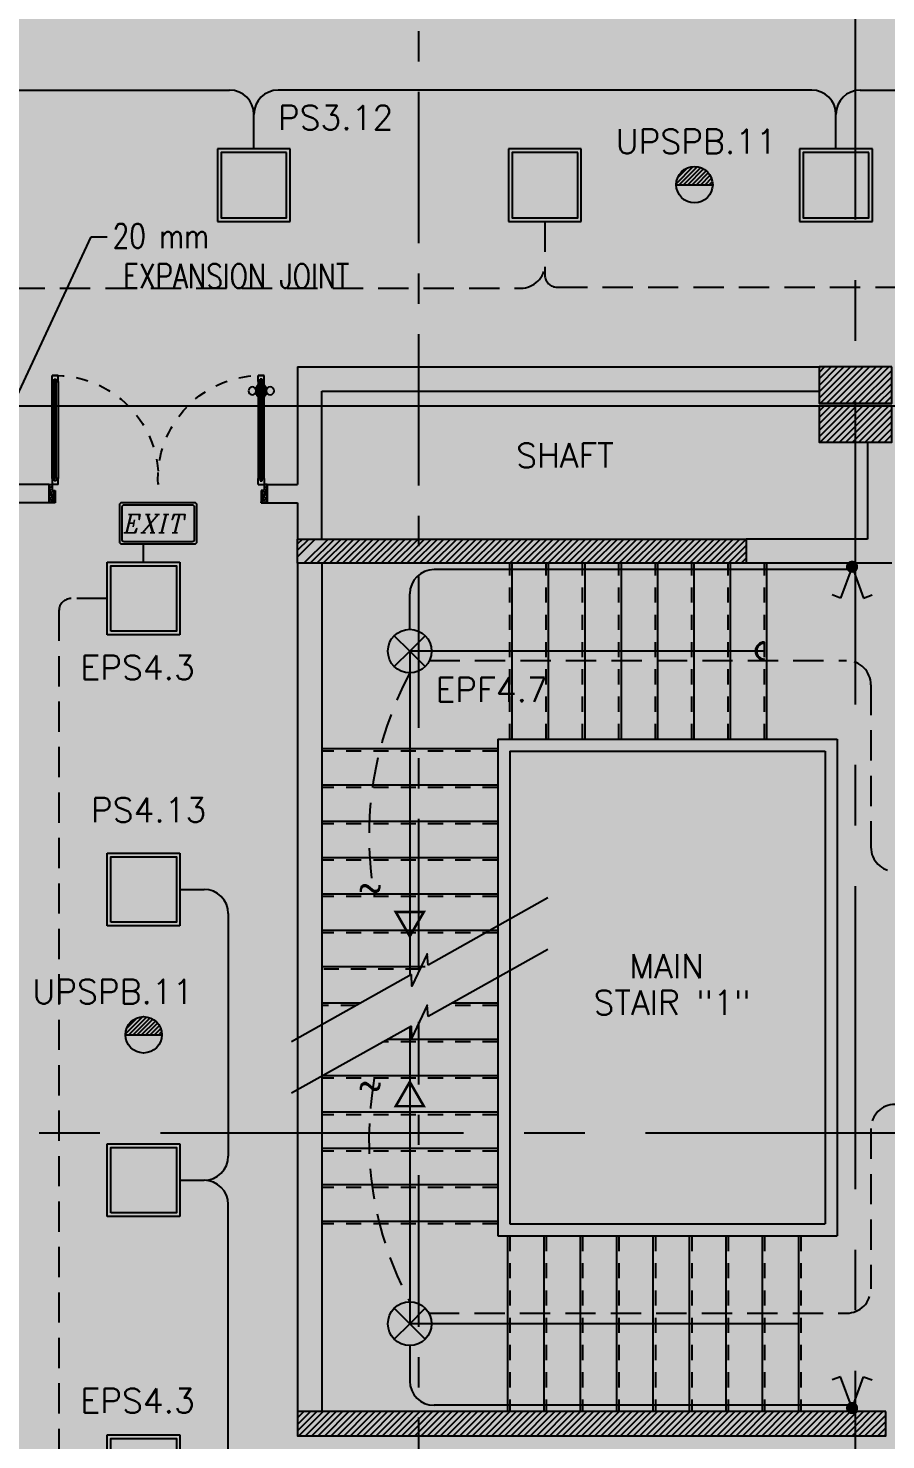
# Model space of a CAD drawing. Extents: x 0 to 92.9, y -1.3 to 78.2.
# Drawn here: x 15.58 to 22.65, y 24.61 to 36.25 of the extents above; entities that cross this region are included whole.
import ezdxf
from ezdxf.enums import TextEntityAlignment as Align

# ---------------------------------------------------------------- set-up
doc = ezdxf.new("R2010")
doc.units = 0
doc.header["$MEASUREMENT"] = 0
for name, pattern in [('CENTER', [2, 1.25, -0.25, 0.25, -0.25]), ('CENTERX2', [4, 2.5, -0.5, 0.5, -0.5]), ('HIDDEN', [0.375, 0.25, -0.125]), ('HIDDEN2', [0.1875, 0.125, -0.0625])]:
    doc.linetypes.add(name, pattern=pattern)
doc.layers.get('0').update_dxf_attribs({"color": 11, "linetype": 'CONTINUOUS'})
for name, color, linetype in [('AXES', 11, 'CENTERX2'), ('AXES1', 11, 'CENTER'), ('COL', 11, 'CONTINUOUS'), ('DOOR', 11, 'CONTINUOUS'), ('E-CLINE', 2, 'CONTINUOUS'), ('E-HLINE', 2, 'HIDDEN'), ('E-LITE', 4, 'CONTINUOUS'), ('E-SWITCH', 4, 'CONTINUOUS'), ('E-TEXT', 4, 'CONTINUOUS'), ('E-TRXT', 4, 'CONTINUOUS'), ('EJ', 11, 'CONTINUOUS'), ('EL-LITE', 4, 'CONTINUOUS'), ('HAT', 11, 'CONTINUOUS'), ('RM-NAME', 11, 'CONTINUOUS'), ('STR', 11, 'CONTINUOUS'), ('STR-H', 11, 'HIDDEN2'), ('WALL', 11, 'CONTINUOUS')]:
    doc.layers.add(name, color=color, linetype=linetype)
doc.styles.add('ITALICC', font='italicc')
doc.styles.add('ROMANS', font='ROMANS.shx', dxfattribs={"width": 0.6})
doc.dimstyles.new('DIM-OUT', dxfattribs={"dimscale": 0, "dimtxt": 0.24, "dimasz": 0.08, "dimexe": 0.02, "dimexo": 0.02, "dimgap": 0.05, "dimtad": 1, "dimdec": 0, "dimlfac": 1000, "dimzin": 0, "dimdsep": 46, "dimtxsty": 'ROMANS', "dimblk1": 'ARCHTICK', "dimblk2": 'ARCHTICK', "dimsah": 1, "dimcen": 0.01, "dimdle": 0.08, "dimclrd": 4, "dimclre": 4, "dimclrt": 2, "dimadec": 0, "dimazin": 0, "dimtp": 2, "dimtm": 2, "dimtfac": 0.1142857142857143, "dimtdec": 0, "dimtix": 1, "dimtmove": 2, "dimatfit": 3, "dimldrblk": 'ARCHTICK', "dimfxl": 0, "dimtolj": 1, "dimtzin": 0, "dimarcsym": 0})

# ---------------------------------------------------------------- blocks, each defined once
blk = doc.blocks.new('L42')
at = {"layer": 'E-LITE'}
for p, q in [((0.2999999999992724, 0.2999999999992724), (-0.2999999999992724, 0.2999999999992724)), ((-0.2999999999992724, 0.2999999999992724), (-0.2999999999992724, -0.2999999999992724)), ((0.2999999999992724, -0.2999999999992724), (0.2999999999992724, 0.2999999999992724)), ((-0.2999999999992724, -0.2999999999992724), (0.2999999999992724, -0.2999999999992724))]:
    blk.add_line(p, q, dxfattribs=at)
at = {"layer": 'E-LITE', "color": 8}
blk.add_lwpolyline([(-0.2700000000004366, 0.2700000000004366), (-0.2700000000004366, -0.2700000000004366), (0.2700000000004366, -0.2700000000004366), (0.2700000000004366, 0.2700000000004366)], close=True, dxfattribs=at)
blk = doc.blocks.new('*X87')
at = {"color": 0}
for p, q in [((76229.2220864799, 144853.9352006344), (76375.0208596564, 144999.7339738108)), ((76229.22208647984, 144906.9682092233), (76321.98785106742, 144999.7339738108)), ((76229.22208647979, 144960.0012178122), (76268.95484247842, 144999.7339738108)), ((76281.08687683438, 144799.7339738108), (76481.0868768344, 144999.7339738109)), ((76334.11988542337, 144799.7339738108), (76534.1198854234, 144999.7339738109)), ((76387.15289401237, 144799.7339738108), (76587.15289401238, 144999.7339738109)), ((76440.18590260136, 144799.7339738108), (76640.18590260137, 144999.7339738109)), ((76493.21891119034, 144799.7339738108), (76693.21891119037, 144999.7339738109)), ((76546.25191977934, 144799.7339738108), (76746.25191977936, 144999.7339738109)), ((76599.28492836833, 144799.7339738108), (76799.28492836836, 144999.7339738109)), ((76652.31793695733, 144799.7339738108), (76852.31793695735, 144999.7339738109)), ((76705.35094554632, 144799.7339738109), (76905.35094554635, 144999.7339738109)), ((76758.38395413532, 144799.7339738109), (76958.38395413534, 144999.7339738109)), ((76811.41696272431, 144799.7339738109), (77011.41696272432, 144999.7339738109)), ((76864.4499713133, 144799.7339738109), (77064.44997131333, 144999.7339738109)), ((76917.4829799023, 144799.7339738109), (77117.48297990231, 144999.7339738109)), ((76970.51598849129, 144799.7339738109), (77170.51598849132, 144999.7339738109)), ((77023.54899708029, 144799.7339738109), (77223.5489970803, 144999.7339738109)), ((77076.58200566928, 144799.7339738109), (77276.5820056693, 144999.7339738109)), ((77129.61501425828, 144799.7339738109), (77329.61501425829, 144999.7339738109)), ((77182.64802284726, 144799.7339738109), (77382.64802284728, 144999.7339738109)), ((77235.68103143625, 144799.7339738109), (77435.68103143628, 144999.7339738109)), ((77288.71404002525, 144799.7339738109), (77488.71404002527, 144999.7339738109)), ((77341.74704861424, 144799.7339738109), (77541.74704861427, 144999.7339738109)), ((77394.78005720324, 144799.7339738109), (77594.78005720326, 144999.7339738109)), ((77447.81306579223, 144799.7339738109), (77647.81306579226, 144999.7339738109)), ((77500.84607438123, 144799.7339738109), (77700.84607438125, 144999.7339738109)), ((77553.87908297022, 144799.7339738109), (77753.87908297023, 144999.7339738109)), ((77606.9120915592, 144799.7339738109), (77806.91209155924, 144999.7339738109)), ((77659.94510014821, 144799.7339738109), (77859.94510014822, 144999.7339738109)), ((77712.9781087372, 144799.7339738109), (77912.97810873722, 144999.7339738109)), ((77766.0111173262, 144799.7339738109), (77966.01111732621, 144999.7339738109)), ((77819.04412591518, 144799.7339738109), (78019.04412591521, 144999.7339738109)), ((77872.07713450419, 144799.7339738109), (78072.0771345042, 144999.7339738109)), ((77925.11014309317, 144799.7339738109), (78125.1101430932, 144999.7339738109)), ((77978.14315168216, 144799.7339738109), (78178.14315168219, 144999.7339738109)), ((78031.17616027116, 144799.7339738109), (78231.17616027118, 144999.7339738109)), ((78084.20916886015, 144799.7339738109), (78284.20916886018, 144999.7339738109)), ((78137.24217744915, 144799.7339738109), (78337.24217744917, 144999.7339738109)), ((78190.27518603814, 144799.7339738109), (78390.27518603817, 144999.7339738109)), ((78243.30819462714, 144799.7339738109), (78443.30819462716, 144999.7339738109)), ((78296.34120321613, 144799.7339738109), (78496.34120321616, 144999.7339738109)), ((78349.37421180513, 144799.7339738109), (78549.37421180515, 144999.7339738109)), ((78402.40722039412, 144799.7339738109), (78602.40722039413, 144999.7339738109)), ((78455.4402289831, 144799.7339738109), (78655.44022898313, 144999.7339738109)), ((78508.4732375721, 144799.7339738109), (78708.47323757212, 144999.7339738109)), ((78561.5062461611, 144799.7339738109), (78761.50624616112, 144999.7339738109)), ((78614.5392547501, 144799.7339738109), (78814.53925475011, 144999.7339738109)), ((78667.57226333908, 144799.7339738109), (78867.57226333911, 144999.7339738109)), ((78720.60527192809, 144799.7339738109), (78920.6052719281, 144999.733973811)), ((78773.63828051707, 144799.7339738109), (78973.63828051709, 144999.733973811)), ((78826.67128910606, 144799.7339738109), (79026.67128910609, 144999.733973811)), ((78879.70429769506, 144799.7339738109), (79079.70429769508, 144999.733973811)), ((78932.73730628405, 144799.7339738109), (79132.73730628408, 144999.733973811)), ((78985.77031487305, 144799.7339738109), (79185.77031487307, 144999.733973811)), ((79038.80332346204, 144799.7339738109), (79238.80332346207, 144999.733973811)), ((79091.83633205104, 144799.7339738109), (79291.83633205105, 144999.733973811)), ((79144.86934064003, 144799.733973811), (79344.86934064004, 144999.733973811)), ((79197.90234922901, 144799.733973811), (79397.90234922904, 144999.733973811)), ((79250.93535781802, 144799.733973811), (79450.93535781803, 144999.733973811)), ((79303.968366407, 144799.733973811), (79503.96836640703, 144999.733973811)), ((79357.001374996, 144799.733973811), (79557.00137499602, 144999.733973811)), ((79410.03438358499, 144799.733973811), (79610.03438358502, 144999.733973811)), ((79463.067392174, 144799.733973811), (79663.06739217401, 144999.733973811)), ((79516.10040076298, 144799.733973811), (79716.100400763, 144999.733973811)), ((79569.13340935197, 144799.733973811), (79769.133409352, 144999.733973811)), ((79622.16641794097, 144799.733973811), (79822.16641794099, 144999.733973811)), ((79675.19942652996, 144799.733973811), (79875.19942652999, 144999.733973811)), ((79728.23243511896, 144799.733973811), (79928.23243511897, 144999.733973811)), ((79781.26544370795, 144799.733973811), (79929.22100634067, 144947.6895364437)), ((79834.29845229695, 144799.733973811), (79929.22100634067, 144894.6565278547)), ((79887.33146088594, 144799.733973811), (79929.22100634067, 144841.6235192657))]:
    blk.add_line(p, q, dxfattribs=at)
blk = doc.blocks.new('*X86')
at = {"color": 0}
for p, q in [((76229.22208648521, 137641.4460325369), (76387.51002776016, 137799.7339738118)), ((76229.22208648521, 137694.4790411259), (76334.47701917116, 137799.7339738118)), ((76229.22208648521, 137747.5120497149), (76281.44401058217, 137799.7339738118)), ((76240.54303634887, 137599.7339738115), (76440.54303634915, 137799.7339738118)), ((76293.57604493787, 137599.7339738115), (76493.57604493813, 137799.7339738118)), ((76346.60905352686, 137599.7339738115), (76546.60905352712, 137799.7339738118)), ((76399.64206211585, 137599.7339738115), (76599.64206211611, 137799.7339738118)), ((76452.67507070483, 137599.7339738115), (76652.67507070511, 137799.7339738118)), ((76505.70807929384, 137599.7339738115), (76705.7080792941, 137799.7339738118)), ((76558.74108788282, 137599.7339738115), (76758.74108788309, 137799.7339738118)), ((76611.77409647181, 137599.7339738115), (76811.77409647207, 137799.7339738118)), ((76664.8071050608, 137599.7339738115), (76864.80710506106, 137799.7339738118)), ((76717.8401136498, 137599.7339738115), (76917.84011365006, 137799.7339738118)), ((76770.87312223879, 137599.7339738115), (76970.87312223905, 137799.7339738118)), ((76823.90613082777, 137599.7339738115), (77023.90613082804, 137799.7339738118)), ((76876.93913941676, 137599.7339738115), (77076.93913941702, 137799.7339738118)), ((76929.97214800576, 137599.7339738115), (77129.97214800601, 137799.7339738118)), ((76983.00515659475, 137599.7339738115), (77183.00515659501, 137799.7339738118)), ((77036.03816518374, 137599.7339738115), (77236.038165184, 137799.7339738118)), ((77089.07117377274, 137599.7339738115), (77289.07117377299, 137799.7339738118)), ((77142.10418236173, 137599.7339738115), (77342.10418236197, 137799.7339738118)), ((77195.13719095071, 137599.7339738115), (77395.13719095096, 137799.7339738118)), ((77248.1701995397, 137599.7339738115), (77448.17019953995, 137799.7339738118)), ((77301.2032081287, 137599.7339738115), (77501.20320812895, 137799.7339738118)), ((77354.23621671769, 137599.7339738115), (77554.23621671794, 137799.7339738118)), ((77407.26922530668, 137599.7339738115), (77607.26922530693, 137799.7339738118)), ((77460.30223389567, 137599.7339738115), (77660.30223389591, 137799.7339738118)), ((77513.33524248467, 137599.7339738115), (77713.3352424849, 137799.7339738118)), ((77566.36825107365, 137599.7339738115), (77766.3682510739, 137799.7339738118)), ((77619.40125966264, 137599.7339738115), (77819.40125966289, 137799.7339738118)), ((77672.43426825163, 137599.7339738115), (77872.43426825188, 137799.7339738118)), ((77725.46727684063, 137599.7339738115), (77925.46727684086, 137799.7339738118)), ((77778.50028542962, 137599.7339738115), (77978.50028542985, 137799.7339738118)), ((77831.5332940186, 137599.7339738115), (78031.53329401885, 137799.7339738118)), ((77884.56630260759, 137599.7339738115), (78084.56630260784, 137799.7339738118)), ((77937.5993111966, 137599.7339738115), (78137.59931119683, 137799.7339738118)), ((77990.63231978558, 137599.7339738115), (78190.63231978581, 137799.7339738118)), ((78043.66532837457, 137599.7339738115), (78243.6653283748, 137799.7339738118)), ((78096.69833696356, 137599.7339738115), (78296.6983369638, 137799.7339738118)), ((78149.73134555256, 137599.7339738115), (78349.73134555279, 137799.7339738118)), ((78202.76435414155, 137599.7339738115), (78402.76435414178, 137799.7339738118)), ((78255.79736273053, 137599.7339738115), (78455.79736273077, 137799.7339738118)), ((78308.83037131953, 137599.7339738115), (78508.83037131975, 137799.7339738118)), ((78361.86337990852, 137599.7339738115), (78561.86337990875, 137799.7339738118)), ((78414.89638849751, 137599.7339738115), (78614.89638849774, 137799.7339738118)), ((78467.9293970865, 137599.7339738115), (78667.92939708673, 137799.7339738118)), ((78520.9624056755, 137599.7339738115), (78720.96240567572, 137799.7339738118)), ((78573.99541426449, 137599.7339738115), (78773.9954142647, 137799.7339738118)), ((78627.02842285347, 137599.7339738115), (78827.0284228537, 137799.7339738118)), ((78680.06143144246, 137599.7339738115), (78880.0614314427, 137799.7339738118)), ((78733.09444003146, 137599.7339738115), (78933.09444003168, 137799.7339738118)), ((78786.12744862045, 137599.7339738115), (78986.12744862067, 137799.7339738118)), ((78839.16045720944, 137599.7339738115), (79039.16045720965, 137799.7339738118)), ((78892.19346579842, 137599.7339738115), (79092.19346579866, 137799.7339738118)), ((78945.22647438743, 137599.7339738115), (79145.22647438764, 137799.7339738118)), ((78998.25948297641, 137599.7339738115), (79198.25948297663, 137799.7339738118)), ((79051.2924915654, 137599.7339738115), (79251.29249156562, 137799.7339738118)), ((79104.32550015439, 137599.7339738115), (79304.3255001546, 137799.7339738118)), ((79157.35850874339, 137599.7339738115), (79357.3585087436, 137799.7339738118)), ((79210.39151733238, 137599.7339738115), (79410.3915173326, 137799.7339738118)), ((79263.42452592136, 137599.7339738115), (79463.42452592158, 137799.7339738117)), ((79316.45753451035, 137599.7339738115), (79516.45753451057, 137799.7339738117)), ((79369.49054309935, 137599.7339738115), (79569.49054309956, 137799.7339738117)), ((79422.52355168834, 137599.7339738115), (79622.52355168854, 137799.7339738117)), ((79475.55656027733, 137599.7339738115), (79675.55656027755, 137799.7339738117)), ((79528.58956886631, 137599.7339738115), (79728.58956886653, 137799.7339738117)), ((79581.62257745532, 137599.7339738115), (79781.62257745552, 137799.7339738117)), ((79634.6555860443, 137599.7339738115), (79834.65558604451, 137799.7339738117)), ((79687.68859463329, 137599.7339738115), (79887.6885946335, 137799.7339738117)), ((79740.7216032223, 137599.7339738115), (79940.7216032225, 137799.7339738117)), ((79793.75461181128, 137599.7339738115), (79993.75461181148, 137799.7339738117)), ((79846.78762040027, 137599.7339738115), (80046.78762040047, 137799.7339738117)), ((79899.82062898926, 137599.7339738115), (80099.82062898946, 137799.7339738117)), ((79952.85363757826, 137599.7339738115), (80152.85363757845, 137799.7339738117)), ((80005.88664616724, 137599.7339738115), (80205.88664616745, 137799.7339738117)), ((80058.91965475623, 137599.7339738115), (80258.91965475644, 137799.7339738117)), ((80111.95266334522, 137599.7339738115), (80311.95266334542, 137799.7339738117)), ((80164.98567193422, 137599.7339738115), (80364.98567193441, 137799.7339738117)), ((80218.01868052321, 137599.7339738115), (80418.0186805234, 137799.7339738117)), ((80271.0516891122, 137599.7339738115), (80471.0516891124, 137799.7339738117)), ((80324.08469770118, 137599.7339738115), (80524.08469770139, 137799.7339738117)), ((80377.11770629018, 137599.7339738115), (80577.11770629037, 137799.7339738117)), ((80430.15071487917, 137599.7339738115), (80630.15071487936, 137799.7339738117)), ((80483.18372346816, 137599.7339738115), (80683.18372346835, 137799.7339738117)), ((80536.21673205715, 137599.7339738115), (80736.21673205735, 137799.7339738117)), ((80589.24974064615, 137599.7339738115), (80789.24974064634, 137799.7339738117)), ((80642.28274923514, 137599.7339738115), (80842.28274923532, 137799.7339738117)), ((80695.31575782412, 137599.7339738115), (80895.31575782431, 137799.7339738117)), ((80748.34876641311, 137599.7339738115), (80948.3487664133, 137799.7339738117)), ((80801.38177500211, 137599.7339738115), (81001.3817750023, 137799.7339738117)), ((80854.4147835911, 137599.7339738115), (81054.41478359129, 137799.7339738117)), ((80907.44779218009, 137599.7339738115), (81079.22208648521, 137771.5082681167)), ((80960.48080076909, 137599.7339738115), (81079.22208648521, 137718.4752595277)), ((81013.51380935808, 137599.7339738115), (81079.22208648521, 137665.4422509387)), ((81066.54681794706, 137599.7339738115), (81079.22208648521, 137612.4092423497))]:
    blk.add_line(p, q, dxfattribs=at)
blk = doc.blocks.new('C5')
at = {"layer": 'HAT', "linetype": 'ByBlock'}
h = blk.add_hatch(dxfattribs=at)
h.set_pattern_fill('ANSI31', color=256, scale=300, style=0)
h.set_pattern_definition([(45, (-223356.1822811712, -51411.00533739349), (-26.51650429449553, 26.51650429449553), [])])
h.paths.add_polyline_path([(300.0000000001455, 300.0000000000218), (0, 300.0000000000146), (0, 1.455191522836685e-11), (300.0000000001164, 3.637978807091713e-11)])
h.paths.add_polyline_path([(599.9999999999709, 300.0000000000073), (300.0000000001455, 300.0000000000073), (300.0000000000873, 4.365574568510056e-11), (600, 6.548361852765083e-11)])
at = {"layer": 'COL'}
blk.add_lwpolyline([(600, 300.0000000000509), (0, 300.0000000000218), (0, 2.91038304567337e-11), (600, 5.820766091346741e-11)], close=True, dxfattribs=at)
blk = doc.blocks.new('A$C272A55A0')
at = {"layer": 'DOOR', "color": 0, "linetype": 'ByBlock'}
for p, q in [((-0.0001203324354719371, 900.3541752648598), (-0.0001203324500238523, 1050.354175264831)), ((49.99987966756453, 1050.354175264918), (-0.0001203324354719371, 1050.354175264918)), ((49.99987966756453, 950.354175264918), (49.99987966756453, 1050.354175264918)), ((1749.999879667535, 950.354175264918), (1749.999879667535, 1050.354175264918)), ((1749.999879667535, 1050.354175264918), (1799.999879667535, 1050.354175264918)), ((1799.999879667535, 1050.354175264918), (1799.999879667535, 900.354175264918)), ((24.99987966756453, 950.354175264918), (49.99987966756453, 950.354175264918)), ((24.99987966756453, 900.354175264918), (24.99987966756453, 950.354175264918)), ((1774.999879667535, 950.354175264918), (1749.999879667535, 950.354175264918)), ((1774.999879667535, 900.354175264918), (1774.999879667535, 950.354175264918)), ((-0.0001203324354719371, 900.354175264918), (24.99987966756453, 900.354175264918)), ((74.99987966756453, 900.354175264918), (24.99987966756453, 900.354175264918)), ((24.99987966756453, 850.354175264918), (24.99987966756453, 900.354175264918)), ((41.99987966756453, 850.354175264918), (24.99987966756453, 850.354175264918)), ((57.99987966756453, 870.354175264918), (41.99987966756453, 870.354175264918)), ((41.99987966756453, 870.354175264918), (41.99987966756453, 850.354175264918)), ((57.99987966756453, 850.354175264918), (57.99987966756453, 870.354175264918)), ((74.99987966756453, 850.354175264918), (57.99987966756453, 850.354175264918)), ((74.99987966756453, 900.354175264918), (74.99987966756453, 850.354175264918)), ((1724.999879667535, 900.354175264918), (1774.999879667535, 900.354175264918)), ((1724.999879667535, 900.354175264918), (1724.999879667535, 850.354175264918)), ((1724.999879667535, 850.354175264918), (1741.999879667535, 850.354175264918)), ((1741.999879667535, 870.354175264918), (1757.999879667535, 870.354175264918)), ((1741.999879667535, 850.354175264918), (1741.999879667535, 870.354175264918)), ((1757.999879667535, 870.354175264918), (1757.999879667535, 850.354175264918)), ((1757.999879667535, 850.354175264918), (1774.999879667535, 850.354175264918)), ((1799.999879667535, 900.354175264918), (1774.999879667535, 900.354175264918)), ((1774.999879667535, 850.354175264918), (1774.999879667535, 900.354175264918)), ((1717.799879667495, 160.1117180435103), (1708.799879667495, 160.1117180435103)), ((1708.799879667495, 95.31171804352198), (1708.799879667495, 160.1117180435103)), ((1724.999879667535, 172.7117180435162), (1717.799879667495, 172.7117180435162)), ((1717.799879667495, 172.7117180435162), (1717.799879667495, 82.71171804351616)), ((1717.799879667495, 95.31171804352198), (1717.799879667495, 160.1117180435103)), ((1774.999879667535, 172.7117180435162), (1782.199879667576, 172.7117180435162)), ((1782.199879667576, 172.7117180435162), (1782.199879667576, 82.71171804351616)), ((1782.199879667576, 160.1117180435103), (1791.199879667576, 160.1117180435103)), ((1782.199879667576, 95.31171804352198), (1782.199879667576, 160.1117180435103)), ((1791.199879667576, 95.31171804352198), (1791.199879667576, 160.1117180435103)), ((24.99987966756453, 50.35417526491801), (41.99987966753542, 50.35417526491801)), ((24.99987966756453, 50.35417526491801), (24.99987966756453, 0.3541752649180125)), ((24.99987966756453, 0.3541752649180125), (74.99987966756453, 0.3541752649180125)), ((74.99987966756453, 0.3541752649180125), (24.99987966756453, 0.3541752649180125)), ((41.99987966753542, 50.35417526491801), (41.99987966753542, 30.35417526491801)), ((41.99987966756453, 30.35417526491801), (57.99987966756453, 30.35417526491801)), ((57.99987966756453, 50.35417526491801), (74.99987966756453, 50.35417526491801)), ((57.99987966756453, 50.35417526491801), (57.99987966756453, 30.35417526491801)), ((74.99987966756453, 50.35417526491801), (74.99987966704066, 0.3541752648889087)), ((1717.799879667495, 95.31171804352198), (1708.799879667495, 95.31171804352198)), ((1724.999879667535, 82.71171804351616), (1717.799879667495, 82.71171804351616)), ((1741.999879667535, 50.35417526491801), (1724.999879667535, 50.35417526491801)), ((1724.999879667535, 50.35417526491801), (1724.999879668059, 0.3541752648889087)), ((1774.999879667535, 0.3541752649180125), (1724.999879667535, 0.3541752649180125)), ((1724.999879667535, 0.3541752649180125), (1774.999879667535, 0.3541752649180125)), ((1741.999879667535, 50.35417526491801), (1741.999879667535, 30.35417526491801)), ((1757.999879667535, 30.35417526491801), (1741.999879667535, 30.35417526491801)), ((1774.999879667535, 50.35417526491801), (1757.999879667565, 50.35417526491801)), ((1757.999879667565, 50.35417526491801), (1757.999879667565, 30.35417526491801)), ((1774.999879667535, 82.71171804351616), (1782.199879667576, 82.71171804351616)), ((1774.999879667535, 50.35417526491801), (1774.999879667535, 0.3541752649180125)), ((1782.199879667576, 95.31171804352198), (1791.199879667576, 95.31171804352198))]:
    blk.add_line(p, q, dxfattribs=at)
at = {"layer": 'DOOR', "color": 9, "linetype": 'ByBlock'}
for p, q in [((49.99987966756453, 1050.354175264918), (-0.0001203324354719371, 1010.208440949064)), ((49.99987966756453, 1050.354175264918), (-0.0001203324354719371, 936.6442452724732)), ((49.99987966756453, 1050.354175264918), (36.64259362407029, 950.354175264918)), ((1749.999879667535, 1050.354175264918), (1799.999879667535, 1010.208440949064)), ((1749.999879667535, 1050.354175264918), (1799.999879667535, 936.6442452724732)), ((1749.999879667535, 1050.354175264918), (1763.35716571103, 950.354175264918))]:
    blk.add_line(p, q, dxfattribs=at)
at = {"layer": 'DOOR', "linetype": 'ByBlock'}
for p, q in [((24.99987966756453, 850.354175264918), (24.99987966756453, 50.35417526491801)), ((41.99987966756453, 850.354175264918), (41.99987966753542, 50.35417526491801)), ((57.99987966756453, 850.354175264918), (57.99987966756453, 50.35417526491801)), ((74.99987966756453, 50.35417526491801), (74.99987966756453, 850.354175264918)), ((1724.999879667535, 50.35417526491801), (1724.999879667535, 850.354175264918)), ((1741.999879667535, 850.354175264918), (1741.999879667535, 50.35417526491801)), ((1757.999879667535, 850.354175264918), (1757.999879667565, 50.35417526491801)), ((1774.999879667535, 850.354175264918), (1774.999879667535, 50.35417526491801))]:
    blk.add_line(p, q, dxfattribs=at)
at = {"layer": 'DOOR', "color": 0, "linetype": 'ByBlock'}
for centre in [(1676.468935452576, 127.7117180435162), (1823.530823882553, 127.7117180435162)]:
    blk.add_circle(centre, 32.39999999998526, dxfattribs=at)
at = {"layer": 'DOOR', "color": 9, "linetype": 'ByBlock'}
for centre, radius, start, end in [((49.99987966756453, 1050.354175264918), 34.40195781277725, 180, 270), ((49.99987966756453, 1050.354175264918), 14.40195781277725, 180, 270), ((1749.999879667535, 1050.354175264918), 14.40195781277725, 270, 0), ((1749.999879667535, 1050.354175264918), 34.40195781277725, 270, 0), ((49.99987966756453, 1050.354175264918), 54.40195781277725, 203.2073828919769, 270), ((49.99987966756453, 1050.354175264918), 74.40195781277725, 227.7764264168309, 270), ((49.99987966756453, 1050.354175264918), 94.40195781277725, 238.0181880330829, 270), ((49.99987966756453, 1050.354175264918), 114.4019578127773, 244.083841882062, 257.3774258712915), ((1749.999879667535, 1050.354175264918), 54.40195781277725, 270, 336.7926171080232), ((1749.999879667535, 1050.354175264918), 74.40195781277725, 270, 312.2235735831691), ((1749.999879667535, 1050.354175264918), 94.40195781277725, 270, 301.9818119669171), ((1749.999879667535, 1050.354175264918), 114.4019578127773, 282.6225741287084, 295.916158117938), ((49.99987966756453, 1050.354175264918), 134.4019578127773, 248.1598493930308, 259.2800236451595), ((49.99987966756453, 1050.354175264918), 154.4019578127773, 251.1052885492919, 256.2857707775486), ((1749.999879667535, 1050.354175264918), 134.4019578127773, 280.7199763548405, 291.8401506069692), ((1749.999879667535, 1050.354175264918), 154.4019578127773, 283.7142292224514, 288.8947114507081)]:
    blk.add_arc(centre, radius, start, end, dxfattribs=at)
at = {"layer": 'DOOR', "linetype": 'HIDDEN', "ltscale": 0.5}
for centre, radius, start, end in [((49.99987966756453, 851.395841931575), 851.4087845464003, 268.3173765331032, 3.296482377102192), ((1749.999879667521, 851.3958419315459), 851.4087845463584, 176.7035176228957, 271.6826234668978)]:
    blk.add_arc(centre, radius, start, end, dxfattribs=at)
at = {"layer": 'WALL', "linetype": 'ByBlock'}
blk.add_line((1799.999879667565, 900.3541752650344), (1799.99987966755, 1050.354175265005), dxfattribs=at)
blk = doc.blocks.new('EXIT')
at = {"layer": 'E-LITE', "color": 4}
for p, q in [((-0.319999999999709, 0.1499999999996362), (-0.319999999999709, -0.1499999999996362)), ((0.3000000000029104, 0.1700000000000728), (-0.3000000000029104, 0.1700000000000728)), ((0.319999999999709, -0.1499999999996362), (0.319999999999709, 0.1499999999996362)), ((-0.3000000000029104, -0.1700000000000728), (0.3000000000029104, -0.1700000000000728))]:
    blk.add_line(p, q, dxfattribs=at)
at = {"layer": 'E-LITE', "color": 8}
for p, q in [((-0.3000000000029104, 0.1299999999991996), (-0.3000000000029104, -0.1299999999991996)), ((0.2799999999988358, 0.1499999999996362), (-0.2799999999988358, 0.1499999999996362)), ((0.3000000000029104, -0.1299999999991996), (0.3000000000029104, 0.1299999999991996)), ((-0.2799999999988358, -0.1499999999996362), (0.2799999999988358, -0.1499999999996362))]:
    blk.add_line(p, q, dxfattribs=at)
at = {"layer": 'E-LITE', "color": 4}
for centre, start, end in [((-0.3000000000029104, 0.1499999999996362), 90.00000000000007, 180), ((0.3000000000029104, 0.1499999999996362), 359.9999999999999, 90), ((-0.3000000000029104, -0.1499999999996362), 180, 269.9999999999999), ((0.3000000000029104, -0.1499999999996362), 269.9999999999999, 0)]:
    blk.add_arc(centre, 0.02, start, end, dxfattribs=at)
at = {"layer": 'E-LITE', "color": 8}
for centre, start, end in [((-0.2799999999988358, 0.1299999999991996), 90, 180), ((0.2799999999988358, 0.1299999999991996), 0, 90), ((-0.2799999999988358, -0.1299999999991996), 180, 270.0000000000001), ((0.2799999999988358, -0.1299999999991996), 270, 1.78111062161957e-13)]:
    blk.add_arc(centre, 0.02, start, end, dxfattribs=at)
at = {"layer": 'E-LITE', "color": 5, "style": 'ITALICC'}
blk.add_text('EXIT', height=0.15, dxfattribs=at).set_placement((-0.2839780880603939, -0.0783191178488778))
blk = doc.blocks.new('EL')
at = {"layer": 'EL-LITE'}
h = blk.add_hatch(dxfattribs=at)
h.set_pattern_fill('ANSI31', color=4, scale=0.2, style=0)
h.set_pattern_definition([(45, (587.0711971008716, 567.7771360437059), (-0.01767766952966369, 0.01767766952966369), [])])
h.paths.add_polyline_path([(0.1499999999999771, 0, 1), (-0.1499999999999771, 0)])
at = {"layer": 'EL-LITE', "color": 4}
blk.add_line((-0.1499999999999773, 0), (0.1499999999999773, 0), dxfattribs=at)
blk.add_circle((0, 0), 0.1499999999999771, dxfattribs=at)

msp = doc.modelspace()

# ---------------------------------------------------------------- linework, layer by layer
at = {"layer": 'AXES'}
for p, q in [((22.40346585556108, -1.326686339467415), (22.40346585556108, 77.4859887876737)), ((1.021813970422954, 33.13760730451031), (24.20346585556399, 33.13760730451031)), ((0.6718139704171335, 27.13760730451031), (24.20346585556399, 27.13760730451031))]:
    msp.add_line(p, q, dxfattribs=at)
at = {"layer": 'AXES1'}
for p, q in [((18.80346585555526, 28.47915748809823), (18.80346585555526, 64.3576073045042)), ((18.80346585555526, 5.53760730450449), (18.80346585555526, 28.05399359367195))]:
    msp.add_line(p, q, dxfattribs=at)
at = {"layer": 'COL'}
for points in [[(17.80346585554071, 31.83760730450012), (17.80346585554071, 32.03760730450449), (21.50346477540734, 32.03760730450449), (21.50346477540734, 31.83760730450012)], [(22.65346585554653, 24.8376073045074), (17.80346585555526, 24.8376073045074), (17.80346585555526, 24.63760730450304), (22.65346585554653, 24.63760730450304)]]:
    msp.add_lwpolyline(points, close=True, dxfattribs=at)
msp.add_lwpolyline([(21.27846585554653, 32.03760730450449), (21.50346477540734, 32.03760730450449), (21.50346477540734, 31.83760730450012), (21.29587164330587, 31.83760730450012)], dxfattribs=at)
at = {"layer": 'E-CLINE', "color": 4, "linetype": 'ByBlock'}
for p, q in [((15.24295412226638, 35.74197155567526), (17.24295412226638, 35.74197155567526)), ((22.04295412226929, 35.74197155567526), (17.64295412227511, 35.74197155567526)), ((22.44295412227802, 35.74197155567526), (23.84295412226929, 35.74197155567526)), ((22.24295412226638, 35.25760730450565), (22.24295412226638, 35.54197155566362))]:
    msp.add_line(p, q, dxfattribs=at)
at = {"layer": 'E-CLINE', "color": 4}
for p, q in [((17.44295412227802, 35.25760730450565), (17.44295412227802, 35.54197155566362)), ((16.8334658555541, 29.14663464463956), (17.03185374877358, 29.14663464463956)), ((17.23185374877358, 28.94663464463956), (17.23185374877357, 26.94663464465702)), ((16.8334658555541, 26.74663464464538), (17.03185374877648, 26.74663464464538)), ((17.23185374877357, 23.79413238616253), (17.23185374877357, 26.54663464463374))]:
    msp.add_line(p, q, dxfattribs=at)
for centre, start, end in [((17.24295412226638, 35.54197155566362), 0, 90), ((17.64295412227511, 35.54197155566362), 90, 180), ((17.03185374877358, 28.94663464463956), 0, 90), ((17.03185374877648, 26.94663464465702), 270, 0), ((17.03185374877648, 26.54663464463374), 0, 90)]:
    msp.add_arc(centre, 0.2, start, end, dxfattribs=at)
at = {"layer": 'E-CLINE', "color": 4, "linetype": 'ByBlock'}
for centre, start, end in [((22.04295412226929, 35.54197155566362), 0, 90), ((22.44295412227802, 35.54197155566362), 90, 180)]:
    msp.add_arc(centre, 0.2, start, end, dxfattribs=at)
at = {"layer": 'E-HLINE', "color": 4}
for p, q in [((19.8429541222722, 34.65760730449983), (19.8429541222722, 34.21540242848278)), ((12.8429541222722, 34.10764713938988), (19.64295412227511, 34.10764713938988)), ((19.94295412227802, 34.11540242847695), (24.0142695649527, 34.11540242847695)), ((16.53346585556574, 31.84663464463301), (16.53346585556574, 31.99760730759671)), ((16.23346585556283, 31.54663464463374), (15.93578421084385, 31.54663464463374)), ((15.83578421083803, 31.44663464462792), (15.83578421083803, 24.44663464462792)), ((21.64617343677673, 31.11260730451613), (18.81437517258746, 31.11260730451613)), ((18.89101260862077, 31.03447127463149), (22.33084138007108, 31.03447127463149)), ((22.53084138007108, 30.83447127463149), (22.53084138007108, 29.49504294770595)), ((22.53084138007108, 27.17291691331484), (22.53084138007108, 25.84993801275182)), ((18.88626330006684, 25.64993801275182), (22.33084138007108, 25.64993801275182))]:
    msp.add_line(p, q, dxfattribs=at)
for centre, radius, start, end in [((19.64295412227511, 34.30764713940152), 0.2, 270, 0), ((19.94295412227802, 34.21540242848278), 0.1, 180, 270), ((15.93578421084385, 31.44663464462792), 0.1, 90, 180), ((22.33084138007108, 30.83447127463149), 0.2, 0, 90), ((21.24251788266896, 29.58828529893074), 2.850739228145472, 151.871780397836, 190.1153766736026), ((22.73084138007108, 29.49504294770595), 0.2, 180.0000000000001, 270), ((21.24251788266896, 27.08692931008406), 2.850739228145472, 169.8846233263974, 208.128219602164), ((22.73084138007108, 27.17291691331484), 0.2, 90, 180), ((22.33084138007108, 25.84993801275182), 0.2, 270, 0)]:
    msp.add_arc(centre, radius, start, end, dxfattribs=at)
at = {"layer": 'E-LITE', "color": 4}
for p, q in [((18.72846585555817, 31.11260730450887), (18.6009380427119, 31.24013511735515)), ((18.72846585555817, 31.11260730450887), (18.85599366839929, 31.24013511735001)), ((18.72846585555817, 31.11260730450887), (18.60093804271702, 30.98507949166773)), ((18.72846585555817, 31.11260730450887), (18.85599366839415, 30.98507949167288)), ((18.72846585555817, 25.56260730450596), (18.6009380427119, 25.69013511735223)), ((18.72846585555817, 25.56260730450596), (18.85599366839929, 25.69013511734709)), ((18.72846585555817, 25.56260730450596), (18.60093804271702, 25.43507949166482)), ((18.72846585555817, 25.56260730450596), (18.85599366839415, 25.43507949166997))]:
    msp.add_line(p, q, dxfattribs=at)
for centre in [(18.72846585555817, 31.11260730450887), (18.72846585555817, 25.56260730450596)]:
    msp.add_circle(centre, 0.1803515625, dxfattribs=at)
at = {"layer": 'E-SWITCH', "color": 4}
for p, q in [((22.3756409404727, 31.80869218616017), (22.28158540105814, 31.55027671544404)), ((22.3756409404727, 31.80869218616017), (22.46969647988725, 31.55027671544404)), ((22.36709043688955, 31.78519987064052), (18.92846585555817, 31.78519987064052)), ((18.72846585555817, 31.29295886700885), (18.72846585555817, 31.58519987064052)), ((22.28158540105814, 31.55027671544404), (22.21110845449919, 31.57592822619347)), ((22.46969647988725, 31.55027671544404), (22.5401734264462, 31.57592822619347)), ((18.72846585555817, 25.38225574200595), (18.72846585555817, 25.09001473837428)), ((22.28158540105814, 25.12493789357075), (22.21110845449919, 25.09928638282133)), ((22.3756409404727, 24.86652242285463), (22.28158540105814, 25.12493789357075)), ((22.3756409404727, 24.86652242285463), (22.46969647988725, 25.12493789357075)), ((22.46969647988725, 25.12493789357075), (22.5401734264462, 25.09928638282133)), ((22.36709043688955, 24.89001473837428), (18.92846585555817, 24.89001473837428))]:
    msp.add_line(p, q, dxfattribs=at)
at = {"layer": 'E-SWITCH', "color": 4, "const_width": 0.05}
for points in [[(22.3756409404727, 31.83369218616016, 1), (22.3756409404727, 31.78369218616017, 1)], [(22.3756409404727, 24.84152242285463, -1), (22.3756409404727, 24.89152242285463, -1)]]:
    msp.add_lwpolyline(points, format="xyb", close=True, dxfattribs=at)
at = {"layer": 'E-SWITCH', "color": 4}
for centre, start, end in [((18.92846585555817, 31.58519987064052), 90.00000000000001, 180), ((18.92846585555817, 25.09001473837428), 180, 270)]:
    msp.add_arc(centre, 0.2, start, end, dxfattribs=at)
at = {"layer": 'EJ'}
msp.add_line((7.158536798800924, 33.13760730451031), (82.69346585555468, 33.13760730451031), dxfattribs=at)
at = {"layer": 'STR'}
for p, q in [((19.57346585555933, 30.38760730450304), (19.57346585555933, 31.8376073045074)), ((19.87346585556224, 30.38760730450304), (19.87346585556224, 31.8376073045074)), ((20.17346585556515, 30.38760730450304), (20.17346585556515, 31.8376073045074)), ((20.47346585555351, 30.38760730450304), (20.47346585555351, 31.8376073045074)), ((20.77346585555642, 30.38760730450304), (20.77346585555642, 31.8376073045074)), ((21.07346585555933, 30.38760730450304), (21.07346585555933, 31.8376073045074)), ((21.37346585556224, 30.38760730450304), (21.37346585556224, 31.8376073045074)), ((21.67346585556515, 30.38760730450304), (21.67346585556515, 31.8376073045074)), ((21.65346585556108, 31.11260730450886), (18.72846585555817, 31.11260730450886)), ((18.72846585555817, 31.11260730450886), (18.72846585555817, 28.4371001946033)), ((19.45346585556399, 30.30760730450856), (18.00346585555235, 30.30760730450856)), ((19.45346585556399, 30.38760730450304), (19.45346585556399, 28.84365403174004)), ((19.45346585556399, 30.38760730450304), (22.25346585555235, 30.38760730450303)), ((19.55346585555526, 30.28760730450449), (19.55346585555526, 28.8997304230639)), ((19.55346585555526, 30.28760730450449), (22.15346585556108, 30.28760730450448)), ((22.15346585556108, 30.28760730450448), (22.15346585556108, 26.38760730451031)), ((22.25346585555235, 30.38760730450303), (22.25346585555235, 26.28760730450449)), ((19.45346585556399, 30.00760730450565), (18.00346585555235, 30.00760730450565)), ((19.45346585556399, 29.70760730450274), (18.00346585555235, 29.70760730450274)), ((19.45346585556399, 29.40760730450711), (18.00346585555235, 29.40760730450711)), ((19.45346585556399, 29.1076073045042), (18.00346585555235, 29.1076073045042)), ((19.86807256992253, 29.07615051535902), (18.87928395788935, 28.52167354386113)), ((19.55346585555526, 28.89973042306389), (19.55346585555526, 26.38760730451031)), ((19.45346585556399, 28.80760730450856), (18.00346585555235, 28.80760730450856)), ((19.45346585556399, 28.84365403174004), (19.45346585556399, 26.28760730450449)), ((19.86807256992253, 28.65098662093275), (18.87928395788935, 28.09650964943485)), ((18.74171212366443, 28.44452822375755), (17.75292351162753, 27.8900512522534)), ((18.85419989127562, 28.50760730450565), (18.00346585555235, 28.50760730450565)), ((18.3192153944236, 28.20760730450274), (18.00346585555235, 28.20760730450274)), ((19.45346585556399, 28.20760730450274), (19.07740236821387, 28.20760730450274)), ((18.74171212366443, 28.01936432933127), (17.75292351162753, 27.46488735782712)), ((18.72846585555817, 28.01193630017702), (18.72846585555817, 25.56260730450595)), ((19.45346585556399, 27.90760730450711), (18.54241787137483, 27.90760730450711)), ((19.45346585556399, 27.6076073045042), (18.00346585555235, 27.6076073045042)), ((19.45346585556399, 27.30760730450856), (18.00346585555235, 27.30760730450856)), ((19.45346585556399, 27.00760730450565), (18.00346585555235, 27.00760730450565)), ((19.45346585556399, 26.70760730450274), (18.00346585555235, 26.70760730450274)), ((19.45346585556399, 26.40760730450711), (18.00346585555235, 26.40760730450711)), ((19.55346585555526, 26.38760730451031), (22.15346585556108, 26.38760730451031)), ((19.45346585556399, 26.28760730450449), (22.25346585555235, 26.28760730450449)), ((19.53346585556574, 26.28760730450449), (19.53346585556574, 24.8376073045074)), ((19.8334658555541, 26.28760730450449), (19.8334658555541, 24.8376073045074)), ((20.13346585555701, 26.28760730450449), (20.13346585555701, 24.8376073045074)), ((20.43346585555992, 26.28760730450449), (20.43346585555992, 24.8376073045074)), ((20.73346585556283, 26.28760730450449), (20.73346585556283, 24.8376073045074)), ((21.03346585556574, 26.28760730450449), (21.03346585556574, 24.8376073045074)), ((21.3334658555541, 26.28760730450449), (21.3334658555541, 24.8376073045074)), ((21.63346585555701, 26.28760730450449), (21.63346585555701, 24.8376073045074)), ((21.93346585555992, 26.28760730450449), (21.93346585555992, 24.8376073045074)), ((21.93346585555992, 25.56260730450595), (18.72846585555817, 25.56260730450595))]:
    msp.add_line(p, q, dxfattribs=at)
at = {"layer": 'STR', "const_width": 0.02151219134471617}
for points in [[(18.84393590939726, 28.96016612967574), (18.61299580171908, 28.96016612967574), (18.72846585555817, 28.76016612967865)], [(18.84393590939726, 27.35795358485378), (18.61299580171908, 27.35795358485378), (18.72846585555817, 27.55795358485087)]]:
    msp.add_lwpolyline(points, close=True, dxfattribs=at)
at = {"layer": 'STR'}
for points in [[(18.87928395788563, 28.52167354385487), (18.87179851461792, 28.61622746894915), (18.74654938324664, 28.34824837928383), (18.74171212367322, 28.44452822374386)], [(18.87928395788563, 28.0965096494286), (18.87179851461792, 28.19106357452288), (18.74654938324664, 27.92308448485755), (18.74171212367322, 28.01936432931758)]]:
    msp.add_lwpolyline(points, dxfattribs=at)
for radius in [0.075, 0.065]:
    msp.add_arc((21.65346585556108, 31.11260730450886), radius, 90, 270, dxfattribs=at)
at = {"layer": 'STR-H'}
for p, q in [((19.55346585555526, 30.38760730450304), (19.55346585555526, 31.8376073045074)), ((19.85346585555817, 30.38760730450304), (19.85346585555817, 31.8376073045074)), ((20.15346585556108, 30.38760730450304), (20.15346585556108, 31.8376073045074)), ((20.45346585556399, 30.38760730450304), (20.45346585556399, 31.8376073045074)), ((20.75346585555235, 30.38760730450304), (20.75346585555235, 31.8376073045074)), ((21.05346585555526, 30.38760730450304), (21.05346585555526, 31.8376073045074)), ((21.35346585555817, 30.38760730450304), (21.35346585555817, 31.8376073045074)), ((21.65346585556108, 30.38760730450304), (21.65346585556108, 31.8376073045074)), ((19.45346585556399, 30.28760730450449), (18.00346585555235, 30.28760730450449)), ((19.45346585556399, 29.98760730450886), (18.00346585555235, 29.98760730450886)), ((19.45346585556399, 29.68760730450595), (18.00346585555235, 29.68760730450595)), ((19.45346585556399, 29.38760730450304), (18.00346585555235, 29.38760730450304)), ((19.45346585556399, 29.0876073045074), (18.00346585555235, 29.0876073045074)), ((19.45346585556399, 28.78760730450449), (18.00346585555235, 28.78760730450449)), ((18.81853425815821, 28.48760730450885), (18.00346585555235, 28.48760730450886)), ((18.2835497613062, 28.18760730450595), (18.00346585555235, 28.18760730450595)), ((19.45346585556399, 28.18760730450595), (19.04173673509647, 28.18760730450595)), ((19.45346585556399, 27.88760730450304), (18.50675223824445, 27.88760730450303)), ((19.45346585556399, 27.5876073045074), (18.00346585555235, 27.5876073045074)), ((19.45346585556399, 27.28760730450449), (18.00346585555235, 27.28760730450449)), ((19.45346585556399, 26.98760730450886), (18.00346585555235, 26.98760730450886)), ((19.45346585556399, 26.68760730450595), (18.00346585555235, 26.68760730450595)), ((19.45346585556399, 26.38760730450304), (18.00346585555235, 26.38760730450304)), ((19.55346585555526, 26.28760730450449), (19.55346585555526, 24.8376073045074)), ((19.85346585555817, 26.28760730450449), (19.85346585555817, 24.8376073045074)), ((20.15346585556108, 26.28760730450449), (20.15346585556108, 24.8376073045074)), ((20.45346585556399, 26.28760730450449), (20.45346585556399, 24.8376073045074)), ((20.75346585555235, 26.28760730450449), (20.75346585555235, 24.8376073045074)), ((21.05346585555526, 26.28760730450449), (21.05346585555526, 24.8376073045074)), ((21.35346585555817, 26.28760730450449), (21.35346585555817, 24.8376073045074)), ((21.65346585556108, 26.28760730450449), (21.65346585556108, 24.8376073045074)), ((21.95346585556399, 26.28760730450449), (21.95346585556399, 24.8376073045074))]:
    msp.add_line(p, q, dxfattribs=at)
at = {"layer": 'WALL'}
for p, q in [((17.80346585555526, 33.45760730451002), (17.80346585555526, 32.48760730450886)), ((17.80346585555526, 33.45760730451002), (22.10346585555817, 33.45760730451002)), ((18.00346585555235, 33.25760730450565), (22.10346585555817, 33.25760730450565)), ((18.00346585555235, 32.03760730450449), (18.00346585555235, 33.25760730450565)), ((22.50346585555235, 32.8376073045074), (22.50346585555235, 32.03760730450449)), ((15.75346585555235, 32.48760730450886), (15.50346585555235, 32.48760730450886)), ((15.75346585555235, 32.3376073045074), (15.75346585555235, 32.48760730450886)), ((17.55346585555526, 32.3376073045074), (17.55346585555526, 32.48760730450886)), ((17.55346585555526, 32.48760730450886), (17.80346585555526, 32.48760730450886)), ((15.75346585555235, 32.3376073045074), (15.45346585556399, 32.3376073045074)), ((17.55346585555526, 32.3376073045074), (17.80346585555526, 32.3376073045074)), ((17.80346585555526, 32.3376073045074), (17.80346585555526, 32.03760730450449)), ((22.50346585555235, 32.03760730450449), (21.50346477542189, 32.03760730450449)), ((17.80346585555526, 31.8376073045074), (17.80346585555526, 24.63760730451031)), ((18.00346585555235, 31.8376073045074), (18.00346585555235, 24.8376073045074)), ((22.70346585556399, 31.8376073045074), (21.50346477542189, 31.8376073045074)), ((22.70346585556399, 31.8376073045074), (21.50346477542189, 31.8376073045074))]:
    msp.add_line(p, q, dxfattribs=at)

# ---------------------------------------------------------------- block references
at = {"layer": 'COL', "xscale": 0.001000000003841706, "yscale": 0.000999999996565748, "zscale": 0.001}
for p in [(22.10346585555817, 33.15760730450711), (22.10346585555817, 32.8376073045074)]:
    msp.add_blockref('C5', p, dxfattribs=at)
at = {"layer": 'DOOR', "color": 0, "linetype": 'ByBlock', "xscale": -0.001000000003841706, "yscale": 0.000999999996565748, "zscale": 0.001, "rotation": 180}
msp.add_blockref('A$C272A55A0', (15.75346597588214, 33.38796147976973), dxfattribs=at)
at = {"layer": 'E-LITE', "color": 4, "rotation": 270}
for p in [(17.44295412227802, 34.95760730451731), (19.8429541222722, 34.95760730451731), (22.24295412226638, 34.95760730451731)]:
    msp.add_blockref('L42', p, dxfattribs=at)
at = {"layer": 'E-LITE'}
for p in [(21.07617705799002, 34.9617617403493), (16.53346585556574, 27.94663464464247)]:
    msp.add_blockref('EL', p, dxfattribs=at)
at = {"layer": 'E-LITE', "color": 4, "extrusion": (0, 0, -1), "xscale": -1, "zscale": -1}
msp.add_blockref('EXIT', (-16.65346585900724, 32.1676073075968), dxfattribs=at)
at = {"layer": 'E-LITE', "color": 4, "xscale": -1, "rotation": 180}
for p in [(16.53346585556574, 31.54663464463376), (16.53346585556574, 29.14663464463958), (16.53346585556574, 26.7466346446454), (16.53346585556574, 24.34663464465122)]:
    msp.add_blockref('L42', p, dxfattribs=at)
at = {"layer": 'HAT', "xscale": 0.001000000003841706, "yscale": 0.000999999996565748, "zscale": 0.001}
for name in ['*X87', '*X86']:
    msp.add_blockref(name, (-58.42575623092125, -112.9621266693066), dxfattribs=at)

# ---------------------------------------------------------------- texts
at = {"layer": 'E-TEXT', "color": 4, "style": 'ROMANS'}
for s, p in [(' PS3.12', (17.50345496506418, 35.41500946482068)), ('EPS4.3', (16.01284212109749, 30.87770495684526)), ('EPF4.7', (18.94076165646425, 30.69498104834389)), ('PS4.13', (16.09925157368707, 29.7025857638364)), ('~', (18.29862814054997, 29.06825657695205)), ('~', (18.29862814054997, 27.43552946063417)), ('EPS4.3', (16.01284212109749, 24.82732582102548))]:
    msp.add_text(s, height=0.2, dxfattribs=at).set_placement(p)
at = {"layer": 'E-TRXT', "color": 4, "style": 'ROMANS'}
for p in [(20.42663788077046, 35.21857697156598), (15.61615348583431, 28.20344987585915)]:
    msp.add_text('UPSPB.11', height=0.2, dxfattribs=at).set_placement(p)
at = {"layer": 'EJ', "color": 4, "style": 'ROMANS', "width": 0.8}
for s, p in [('20 mm', (16.67577470644028, 34.53911759118637)), ('EXPANSION JOINT', (17.29706176066247, 34.20803320885898))]:
    msp.add_text(s, height=0.2, dxfattribs=at).set_placement(p, align=Align.MIDDLE)
at = {"layer": 'RM-NAME', "style": 'ROMANS'}
for s, p in [('SHAFT', (20.00869142275769, 32.72754279187939)), ('MAIN', (20.84660160461499, 28.512874484848)), ('STAIR "1"', (20.89132612451795, 28.21287448485236))]:
    msp.add_text(s, height=0.2, dxfattribs=at).set_placement(p, align=Align.MIDDLE)

# ---------------------------------------------------------------- leaders
at = {"layer": 'EJ'}
msp.add_leader([(15.45346585554944, 33.13760730450304), (16.10104607322137, 34.5307146452833), (16.23425344248244, 34.5307146452833)], dimstyle='DIM-OUT', override={"dimscale": 1, "dimasz": 150, "dimgap": 77}, dxfattribs=at)

doc.saveas('drawing.dxf')
